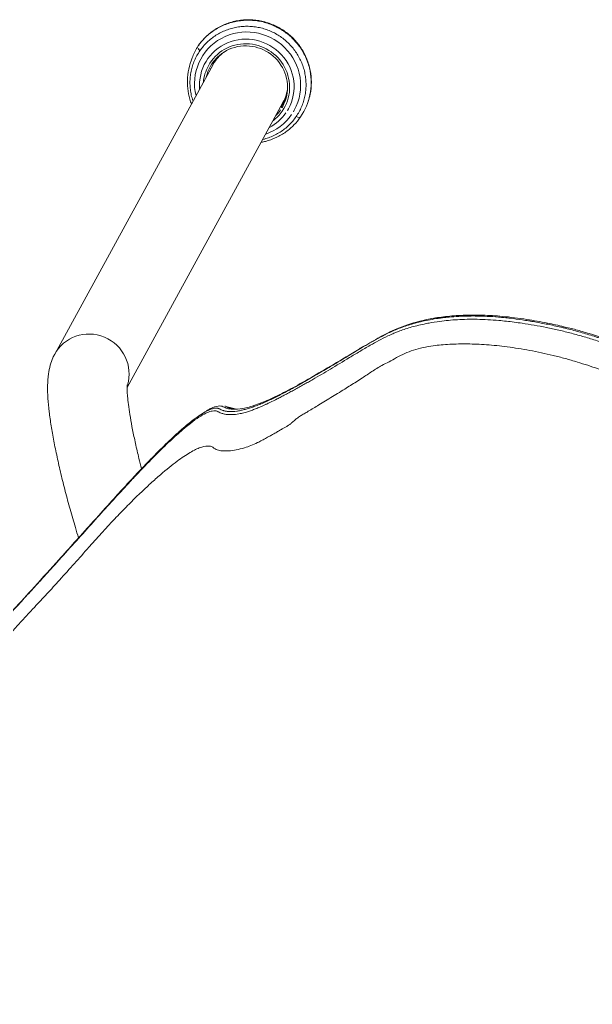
# Model space of a CAD drawing. Header units: metres. Extents: x 822482 to 822767, y 9662202 to 9662512.
# Drawn here: x 822643.1805 to 822643.3177, y 9662442.6046 to 9662442.8404 of the extents above; entities that cross this region are included whole.
import ezdxf

# ---------------------------------------------------------------- set-up
doc = ezdxf.new("R2010")
doc.units = ezdxf.units.M
doc.layers.add('A-MOB', color=251, linetype='Continuous', lineweight=0)
doc.layers.add('ARQ_NE_MOBILIÁRIOS', color=251, linetype='Continuous', lineweight=0)

# ---------------------------------------------------------------- blocks, each defined once
blk = doc.blocks.new('cadeira')
at = {"layer": 'A-MOB'}
for p, q in [((2102.214801418722, 1481.98821428379), (2102.199583223929, 1481.911923925063)), ((2102.214801418728, 1481.988214283784), (2102.214801267697, 1481.988213526482)), ((2102.239108166325, 1481.98555552353), (2102.239105203905, 1481.98540831043)), ((2102.218006406076, 1481.90690013619), (2102.233483356128, 1481.984487661354))]:
    blk.add_line(p, q, dxfattribs=at)
for centre, major_axis, ratio, start_param, end_param in [((2102.224090585908, 1481.986091286296), (-0.01252639072186695, 0.002498730602909348), 0.9802143668688993, 2.412481618371498, 6.283185307179586), ((2102.224011874224, 1481.985696696617), (-0.01116795724058588, 0.002227753959512118), 0.9802143668688995, 2.561510919732391, 6.283185307179586), ((2102.223979757379, 1481.985535691607), (0.01020164888304631, -0.002034997377153991), 0.9802143668688993, 0, 3.242647477082604), ((2102.223979757379, 1481.985535691607), (-0.009710240463169954, 0.001936972552243298), 0.9802143668688994, 2.864969135052148, 6.283185307179586), ((2102.224142387431, 1481.986350972566), (-0.009340968702623945, 0.001863311218395889), 0.9802143668692601, 5.86268730001225, 6.283185307179586), ((2102.224142387425, 1481.986350972572), (0.00949438055876689, -0.001893913401283717), 0.9802143668688994, 2.921125103941776, 3.242647477082607), ((2102.213854597021, 1481.987857000665), (-0.004480212720337186, 0.0004215376383300538), 0.1969290433494168, 6.227909822287599, 6.929744069495288), ((2102.224090585908, 1481.986091286296), (-0.01252639072186695, 0.002498730602909348), 0.9802143668688993, 0.1010548234939701, 0.729275179568403), ((2102.224090585908, 1481.986091286296), (-0.01252639072186695, 0.002498730602909348), 0.9802143668688993, 0, 0.1010548234939701), ((2102.224011874224, 1481.985696696617), (-0.01116795724058588, 0.002227753959512118), 0.9802143668688995, 0, 0.1010548234940306), ((2102.223979757379, 1481.985535691607), (-0.009710240463169954, 0.001936972552243298), 0.9802143668688994, 0, 0.1010548234940343), ((2102.224142387425, 1481.986350972572), (0.00949438055876689, -0.001893913401283717), 0.9802143668688994, 3.242647477082607, 3.321678167296005), ((2102.224142387431, 1481.986350972566), (-0.009340968702623945, 0.001863311218395889), 0.9802143668692601, 3.141577188852991, 3.562059730835894), ((2102.224011874224, 1481.985696696617), (-0.01116795724058588, 0.002227753959512118), 0.9802143668688995, 0.1010548234940306, 0.5801477031652479), ((2102.223979757379, 1481.985535691607), (0.01020164888304631, -0.002034997377153991), 0.9802143668688993, 3.242647477082604, 3.555334120885217), ((2102.223979757379, 1481.985535691607), (-0.009710240463169954, 0.001936972552243298), 0.9802143668688994, 0.1010548234940343, 0.2766894877825727), ((2102.224142387425, 1481.986350972572), (0.00949438055876689, -0.001893913401283717), 0.9802143668688994, 0, 0.220435344329186), ((2102.234624306964, 1481.985817499413), (-0.00448016158690337, 0.0004220807449239578), 0.1969318743809841, 2.454319964270227, 3.156154211465809), ((2102.223979757379, 1481.985535691607), (0.01020164888304631, -0.002034997377153991), 0.9802143668688993, 5.869509809335764, 6.283185307179586), ((2102.224142387425, 1481.986350972572), (0.00949438055876689, -0.001893913401283717), 0.9802143668688994, 6.103263937716922, 6.283185307179586), ((2102.208665437378, 1481.908763447402), (-0.009340968702623945, 0.001863311218395889), 0.9802143668692598, 3.125083827398031, 6.084954980045091)]:
    blk.add_ellipse(centre, major_axis=major_axis, ratio=ratio, start_param=start_param, end_param=end_param, dxfattribs=at)
for points, knots in [([(2102.161346410759, 1481.959047769554), (2102.161040314982, 1481.959849355233), (2102.160150916859, 1481.962064327407), (2102.158295425208, 1481.965973983211), (2102.155366461605, 1481.970244777881), (2102.152096925955, 1481.973976033173), (2102.149085028148, 1481.976930208021), (2102.145590398114, 1481.979897573088), (2102.141474487108, 1481.982949096576), (2102.137007953538, 1481.985811656131), (2102.132652140891, 1481.988326557889), (2102.129087002082, 1481.990207440321), (2102.125978065668, 1481.991713641277), (2102.122795490944, 1481.993140492098), (2102.118964670018, 1481.994709692563), (2102.114197957723, 1481.996453004462), (2102.108238733034, 1481.998399104515), (2102.100834864648, 1482.000598933089), (2102.091831367947, 1482.002966360157), (2102.081211703988, 1482.005402300711), (2102.068974691953, 1482.00782742197), (2102.05509889894, 1482.010081429173), (2102.039595710467, 1482.01209111182), (2102.022471086954, 1482.013785687591), (2102.003732115793, 1482.015081896765), (2101.98339027624, 1482.015857663295), (2101.969300239689, 1482.016083307924), (2101.961990880377, 1482.016102666117)], [0, 0, 0, 0, 0.02995911286888391, 0.08088062373914814, 0.1329255119908842, 0.1594012929847864, 0.1861623748214406, 0.213114678193881, 0.2379940755974043, 0.266452239440697, 0.2895535125081626, 0.3072722261562609, 0.3201838069942474, 0.3344327185100601, 0.3517218978557353, 0.3720260242732891, 0.3970887700545996, 0.4285389558093801, 0.4664246304938152, 0.510683964016029, 0.5613885270737463, 0.6184995322392168, 0.6820056439018086, 0.7519116337547423, 0.8282219892358486, 0.9109268318679917, 1, 1, 1, 1]), ([(2101.96199088038, 1482.015788618165), (2101.964318981666, 1482.015774897951), (2101.966647023625, 1482.015755524777), (2101.971302961689, 1482.015702877605), (2101.973630884171, 1482.015669603159), (2101.980614160612, 1482.015545039491), (2101.985269117629, 1482.01542900859), (2101.992249409167, 1482.015189935037), (2101.994575819176, 1482.015099411391), (2101.999227540197, 1482.01489485939), (2102.001552965388, 1482.014780786996), (2102.008526779741, 1482.014401966082), (2102.013172887822, 1482.014100632366), (2102.01897637987, 1482.013658818287), (2102.020136859897, 1482.013567197135), (2102.022457138874, 1482.01337731819), (2102.025936629122, 1482.013082537628), (2102.029413277409, 1482.012757250489), (2102.032887953832, 1482.012410790047), (2102.034045851394, 1482.012291781996), (2102.036360970772, 1482.012046510419), (2102.037518209616, 1482.011920240134), (2102.040988526559, 1482.011530202597), (2102.043300308349, 1482.011255197332), (2102.046765164414, 1482.010818766007), (2102.047919586095, 1482.010669314963), (2102.050227326206, 1482.010362373008), (2102.051380652823, 1482.010204907232), (2102.05368617476, 1482.009881677917), (2102.054838395666, 1482.009715887213), (2102.05714143899, 1482.009375504139), (2102.058292268302, 1482.009200910977), (2102.060592461882, 1482.008842439559), (2102.061741826261, 1482.008658562091), (2102.064039012343, 1482.008281059513), (2102.065186798258, 1482.008087439921), (2102.067480435742, 1482.007690044029), (2102.068626314151, 1482.00748622856), (2102.070916147297, 1482.007068156714), (2102.072060168756, 1482.006853935394), (2102.075488990444, 1482.006196093064), (2102.077770312693, 1482.005737311265), (2102.081185455384, 1482.00501863371), (2102.082891316206, 1482.004651667212), (2102.08459460768, 1482.004273213149), (2102.085729563758, 1482.004018351648), (2102.086296760514, 1482.003889660037), (2102.087997439932, 1482.003499519197), (2102.089130022534, 1482.003233981332), (2102.091392307888, 1482.002690691838), (2102.09252181222, 1482.002412988128), (2102.094213298037, 1482.001986433562), (2102.094776689589, 1482.001842565637), (2102.0959022611, 1482.001551530564), (2102.096464469695, 1482.001404368094), (2102.098149366212, 1482.000958045002), (2102.099270326629, 1482.000654055666), (2102.101507612, 1482.00003356331), (2102.102623914626, 1481.99971697102), (2102.104294679813, 1481.999231890675), (2102.104851000694, 1481.999068535502), (2102.105962452895, 1481.998738461147), (2102.106517558883, 1481.998571664411), (2102.107626083277, 1481.998233175148), (2102.108179476973, 1481.998061386773), (2102.109284557395, 1481.997713270445), (2102.109836260649, 1481.997537026406), (2102.11066257282, 1481.997269681797), (2102.110937802374, 1481.997180066292), (2102.111487846743, 1481.996999874177), (2102.111762700214, 1481.996909296239), (2102.11258632877, 1481.996636176773), (2102.113134083897, 1481.996452244266), (2102.114226312388, 1481.996079877647), (2102.114770784605, 1481.995891433435), (2102.115855799087, 1481.995509052345), (2102.116396324065, 1481.995315080339), (2102.118011241651, 1481.994723896167), (2102.119079014195, 1481.994317491362), (2102.120400519552, 1481.993791591293), (2102.120663981727, 1481.993685593561), (2102.121188871311, 1481.993472131592), (2102.121450355245, 1481.993364644858), (2102.122231926664, 1481.993039954499), (2102.122749135385, 1481.992820523197), (2102.124289205527, 1481.992153609651), (2102.125300538441, 1481.991697581066), (2102.126793859053, 1481.990997749736), (2102.127287679603, 1481.990761835107), (2102.128022330038, 1481.990403621003), (2102.128266278229, 1481.990283441237), (2102.128751342399, 1481.990042059954), (2102.128992545414, 1481.989920821283), (2102.13019213352, 1481.989312025729), (2102.131131246391, 1481.988816706035), (2102.13251324938, 1481.988062369768), (2102.132969469249, 1481.987809038754), (2102.133873633875, 1481.987299506206), (2102.134321588231, 1481.987043171438), (2102.134987809059, 1481.986656669731), (2102.135208934427, 1481.986527525156), (2102.135539233332, 1481.986333386624), (2102.135649098724, 1481.986268600498), (2102.135868352048, 1481.986138873662), (2102.135977719436, 1481.986073944995), (2102.136522838462, 1481.985749195673), (2102.136953803208, 1481.98548884032), (2102.138230446243, 1481.984705502336), (2102.139059902599, 1481.984180115481), (2102.140267479555, 1481.983388033459), (2102.140663902933, 1481.983123335463), (2102.14144382207, 1481.982592780858), (2102.141827261599, 1481.982326887406), (2102.142957531986, 1481.981528096103), (2102.143684614086, 1481.980994643181), (2102.145089145129, 1481.979926879508), (2102.145766590644, 1481.979392576239), (2102.146747294176, 1481.97859046559), (2102.147068278934, 1481.978322971099), (2102.147541027764, 1481.977921593611), (2102.147697155002, 1481.977787779842), (2102.148006516028, 1481.977520122124), (2102.148159802488, 1481.977386230377), (2102.148917312437, 1481.976718267362), (2102.149496096177, 1481.976187567624), (2102.150602428127, 1481.975133905402), (2102.151129976047, 1481.974610924287), (2102.151884843626, 1481.973832749464), (2102.1521303859, 1481.973574392557), (2102.152489872913, 1481.973188622772), (2102.152608230214, 1481.973060331156), (2102.152842047078, 1481.972804399599), (2102.152957524323, 1481.972676740369), (2102.153527606793, 1481.972040273638), (2102.153959183644, 1481.971538236302), (2102.154777754065, 1481.970547323879), (2102.155164767261, 1481.970058384873), (2102.155897871616, 1481.969093089592), (2102.1563304346, 1481.968497656814), (2102.156733444613, 1481.967911969303), (2102.156892332681, 1481.967678476264), (2102.156970633341, 1481.967562099076), (2102.157202020664, 1481.967214300306), (2102.157351567575, 1481.966984251728), (2102.157786783032, 1481.966299354185), (2102.158059030601, 1481.965849774467), (2102.158571375324, 1481.964963357581), (2102.158811470279, 1481.964526498705), (2102.159150053717, 1481.963880465908), (2102.159313953805, 1481.963559772895), (2102.159470235954, 1481.963242534976), (2102.159572783018, 1481.96303180528), (2102.159623238864, 1481.962926813485), (2102.159871560064, 1481.962403937489), (2102.16005760196, 1481.961992213644), (2102.160410689109, 1481.961181564824), (2102.160577731982, 1481.960782760856), (2102.160818760532, 1481.960193046609), (2102.160897550704, 1481.959997877486), (2102.161052554368, 1481.959610057899), (2102.161128700342, 1481.959417402557), (2102.16127816068, 1481.959034279095), (2102.161351477589, 1481.958843807137), (2102.161495159994, 1481.9584644007), (2102.161565470606, 1481.958275510282), (2102.161772785488, 1481.957711149144), (2102.161906261991, 1481.957338016291), (2102.162169409892, 1481.956598196969), (2102.162298804184, 1481.95623153248), (2102.162553525615, 1481.955504566939), (2102.16267885326, 1481.955144275483), (2102.162925728322, 1481.95442973747), (2102.163047215955, 1481.954075475131), (2102.163287094251, 1481.953372663344), (2102.163405528541, 1481.953024126169), (2102.163640499332, 1481.95233248862), (2102.163757038731, 1481.95198927919), (2102.163989350111, 1481.951307741153), (2102.164105099402, 1481.950969427328), (2102.164451024896, 1481.949961776327), (2102.16467988233, 1481.949299734348), (2102.165133573055, 1481.947994724299), (2102.165358405643, 1481.947351760186), (2102.165803511683, 1481.94608557248), (2102.166023773529, 1481.945462369822), (2102.16667816365, 1481.943623375287), (2102.167105920541, 1481.942438121436), (2102.167736915613, 1481.940724631929), (2102.167945481978, 1481.940164180012), (2102.168359361988, 1481.939065440471), (2102.168564677362, 1481.938527147478), (2102.168972407248, 1481.937473264452), (2102.169174816727, 1481.936957673274), (2102.169577153106, 1481.935949870408), (2102.169777086719, 1481.935457642874), (2102.170174966884, 1481.934497090991), (2102.170372904952, 1481.934028787243), (2102.170767236564, 1481.933116735033), (2102.17096362077, 1481.93267300778), (2102.171355307928, 1481.931810711041), (2102.171550616077, 1481.931392130336), (2102.171940601344, 1481.930580779034), (2102.172135308083, 1481.930187998988), (2102.172524214575, 1481.929428914699), (2102.172718412371, 1481.929062601893), (2102.173106373659, 1481.928357034712), (2102.173300133485, 1481.928017787901), (2102.173687249168, 1481.927367040358), (2102.173880598914, 1481.927055549524), (2102.174266937045, 1481.926460970759), (2102.174459933595, 1481.92617787363), (2102.17474919905, 1481.925774926245), (2102.174845584195, 1481.925644231509), (2102.175038263464, 1481.925390088661), (2102.175134554191, 1481.925266639938), (2102.175423170871, 1481.924907208129), (2102.175615252069, 1481.924682124329), (2102.17618990849, 1481.924050510769), (2102.176570896393, 1481.923687607966), (2102.177042498141, 1481.923307005927), (2102.177136585097, 1481.923234539275), (2102.177324220844, 1481.923096937563), (2102.177417772681, 1481.9230318), (2102.177604294991, 1481.922908858673), (2102.177697260075, 1481.922851054901), (2102.177882585858, 1481.922742789592), (2102.177974961263, 1481.922692327052), (2102.178159241076, 1481.92259875995), (2102.178251145122, 1481.922555655376), (2102.178434599798, 1481.922476812086), (2102.178526218489, 1481.922441073462), (2102.178799669479, 1481.922344918435), (2102.178980015873, 1481.922295561396), (2102.179154936757, 1481.922260993616)], [0, 0, 0, 0, 0.01562499999999878, 0.01562499999999878, 0.03124999999999745, 0.03124999999999745, 0.06249999999999489, 0.06249999999999489, 0.07812499999999367, 0.07812499999999367, 0.09374999999999245, 0.09374999999999245, 0.12499999999999, 0.12499999999999, 0.1328124999999895, 0.1328124999999895, 0.1406249999999888, 0.1562499999999877, 0.1562499999999877, 0.1640624999999871, 0.1640624999999871, 0.1718749999999866, 0.1718749999999866, 0.1874999999999852, 0.1874999999999852, 0.1953124999999846, 0.1953124999999846, 0.2031249999999839, 0.2031249999999839, 0.2109374999999832, 0.2109374999999832, 0.2187499999999825, 0.2187499999999825, 0.2265624999999818, 0.2265624999999818, 0.2343749999999811, 0.2343749999999811, 0.2421874999999805, 0.2421874999999805, 0.2499999999999798, 0.2499999999999798, 0.2656249999999786, 0.2656249999999786, 0.2734374999999779, 0.2773437499999775, 0.2773437499999775, 0.281249999999977, 0.281249999999977, 0.289062499999976, 0.289062499999976, 0.2968749999999751, 0.2968749999999751, 0.3007812499999747, 0.3007812499999747, 0.3046874999999742, 0.3046874999999742, 0.3124999999999737, 0.3124999999999737, 0.3203124999999731, 0.3203124999999731, 0.3242187499999729, 0.3242187499999729, 0.3281249999999726, 0.3281249999999726, 0.3320312499999724, 0.3320312499999724, 0.3359374999999721, 0.3359374999999721, 0.337890624999972, 0.337890624999972, 0.3398437499999718, 0.3398437499999718, 0.3437499999999718, 0.3437499999999718, 0.3476562499999718, 0.3476562499999718, 0.3515624999999718, 0.3515624999999718, 0.3593749999999717, 0.3593749999999717, 0.3613281249999718, 0.3613281249999718, 0.363281249999972, 0.363281249999972, 0.3671874999999719, 0.3671874999999719, 0.3749999999999719, 0.3749999999999719, 0.3789062499999719, 0.3789062499999719, 0.3808593749999721, 0.3808593749999721, 0.3828124999999722, 0.3828124999999722, 0.3906249999999727, 0.3906249999999727, 0.394531249999973, 0.394531249999973, 0.3984374999999734, 0.3984374999999734, 0.4003906249999735, 0.4003906249999735, 0.4013671874999736, 0.4013671874999736, 0.4023437499999737, 0.4023437499999737, 0.4062499999999738, 0.4062499999999738, 0.4140624999999739, 0.4140624999999739, 0.4179687499999739, 0.4179687499999739, 0.4218749999999739, 0.4218749999999739, 0.4296874999999739, 0.4296874999999739, 0.4374999999999739, 0.4374999999999739, 0.441406249999974, 0.441406249999974, 0.4433593749999738, 0.4433593749999738, 0.4453124999999736, 0.4453124999999736, 0.4531249999999729, 0.4531249999999729, 0.4609374999999722, 0.4609374999999722, 0.4648437499999719, 0.4648437499999719, 0.4667968749999717, 0.4667968749999717, 0.4687499999999716, 0.4687499999999716, 0.4765624999999698, 0.4765624999999698, 0.4843749999999679, 0.4843749999999679, 0.4921874999999661, 0.4941406249999658, 0.4941406249999658, 0.4960937499999654, 0.4960937499999654, 0.499999999999965, 0.499999999999965, 0.5078124999999643, 0.5078124999999643, 0.5156249999999635, 0.5156249999999635, 0.5195312499999631, 0.5214843749999631, 0.5214843749999631, 0.5234374999999631, 0.5234374999999631, 0.5312499999999637, 0.5312499999999637, 0.5390624999999643, 0.5390624999999643, 0.5429687499999647, 0.5429687499999647, 0.5468749999999651, 0.5468749999999651, 0.5507812499999656, 0.5507812499999656, 0.554687499999966, 0.554687499999966, 0.5624999999999666, 0.5624999999999666, 0.5703124999999671, 0.5703124999999671, 0.5781249999999676, 0.5781249999999676, 0.5859374999999682, 0.5859374999999682, 0.5937499999999687, 0.5937499999999687, 0.6015624999999692, 0.6015624999999692, 0.6093749999999698, 0.6093749999999698, 0.6249999999999709, 0.6249999999999709, 0.6406249999999721, 0.6406249999999721, 0.6562499999999734, 0.6562499999999734, 0.687499999999976, 0.687499999999976, 0.7031249999999771, 0.7031249999999771, 0.7187499999999784, 0.7187499999999784, 0.7343749999999796, 0.7343749999999796, 0.7499999999999807, 0.7499999999999807, 0.7656249999999818, 0.7656249999999818, 0.781249999999983, 0.781249999999983, 0.7968749999999841, 0.7968749999999841, 0.8124999999999853, 0.8124999999999853, 0.8281249999999865, 0.8281249999999865, 0.8437499999999876, 0.8437499999999876, 0.8593749999999887, 0.8593749999999887, 0.8749999999999899, 0.8749999999999899, 0.8828124999999905, 0.8828124999999905, 0.890624999999991, 0.890624999999991, 0.9062499999999923, 0.9062499999999923, 0.9374999999999949, 0.9374999999999949, 0.9453124999999956, 0.9453124999999956, 0.9531249999999962, 0.9531249999999962, 0.9609374999999968, 0.9609374999999968, 0.9687499999999974, 0.9687499999999974, 0.9765624999999981, 0.9765624999999981, 0.9843749999999987, 0.9843749999999987, 1, 1, 1, 1]), ([(2101.96199088038, 1482.014900688576), (2101.95609102742, 1482.014867489123), (2101.947240562048, 1482.014759121294), (2101.935445750009, 1482.014443521661), (2101.923657203716, 1482.013995858599), (2101.908937756823, 1482.013154928407), (2101.894234539865, 1482.011881519563), (2101.882491737637, 1482.010631532412), (2101.873712694707, 1482.009547761236), (2101.866435352109, 1482.008497175602), (2101.860639607549, 1482.007563877575), (2101.854862287205, 1482.006567238629), (2101.84911410999, 1482.005473406439), (2101.843393055383, 1482.004286093472), (2101.839115320602, 1482.003349796476), (2101.834850136863, 1482.002368615326), (2101.829182467378, 1482.000989155561), (2101.823899612623, 1481.999579768548), (2101.818996567473, 1481.998157859185), (2101.815855875461, 1481.997204730914), (2101.812728029932, 1481.996210852946), (2101.809276015123, 1481.9950508255), (2101.80620328937, 1481.993937333067), (2101.80318289913, 1481.992754429844), (2101.800545439233, 1481.991647897431), (2101.797658198448, 1481.990335458623), (2101.794866863434, 1481.988962175016), (2101.791268972365, 1481.987062696273), (2101.787566100293, 1481.984914347742), (2101.784367307249, 1481.982875413866), (2101.781340704857, 1481.980811235077), (2101.778109111896, 1481.9783701608), (2101.774548360088, 1481.975253586277), (2101.771886759161, 1481.972547730362), (2101.770189862967, 1481.970586684919), (2101.768656344212, 1481.968678734293), (2101.767108818804, 1481.966544835196), (2101.765893521123, 1481.964535961841), (2101.765228018306, 1481.963297604019), (2101.764811071145, 1481.962485253854), (2101.764173068497, 1481.961160656306), (2101.763383108761, 1481.959272083196), (2101.76264417308, 1481.95737057548), (2101.762051994723, 1481.955740887396), (2101.76157065258, 1481.954363456279), (2101.7611044928, 1481.953001509698), (2101.760193413521, 1481.950319143444), (2101.759165825542, 1481.947341629985), (2101.758085953839, 1481.944281772062), (2101.757412763073, 1481.942403302219), (2101.756852656681, 1481.940855502324), (2101.756416613446, 1481.93967443019), (2101.755959420218, 1481.938475425639), (2101.755491579202, 1481.937279549609), (2101.755101590367, 1481.936303144132), (2101.754795778515, 1481.93554644593), (2101.754571072236, 1481.93499421823), (2101.754352581569, 1481.934460369345), (2101.754068771953, 1481.933772173759), (2101.75358978467, 1481.932627420999), (2101.75313800628, 1481.931592374603), (2101.752764521587, 1481.930770742093), (2101.752610958578, 1481.930438786417), (2101.752489199513, 1481.93017913631), (2101.752368120669, 1481.929923322394), (2101.752097829235, 1481.929360327907), (2101.751684910627, 1481.928533781343), (2101.751161960787, 1481.927553010755), (2101.750640370696, 1481.926641175064), (2101.750052723515, 1481.925701870505), (2101.749505239142, 1481.924931149394), (2101.748760953348, 1481.923998594233), (2101.747875781686, 1481.923066076596), (2101.746989727041, 1481.922400828355), (2101.746246613235, 1481.921972584946), (2101.745701643689, 1481.921729243408), (2101.745207575904, 1481.921580694207), (2101.744873872083, 1481.921505558597), (2101.744630614458, 1481.921450890134), (2101.744389993284, 1481.921364631883), (2101.744066552718, 1481.921170763787), (2101.743600855476, 1481.920706113142), (2101.742995998898, 1481.919742139227), (2101.742125494853, 1481.917642583606), (2101.741285197357, 1481.914156904551), (2101.740522006137, 1481.908876599446), (2101.740013153824, 1481.903947175508), (2101.739662591981, 1481.899030664927), (2101.739422449323, 1481.894655858698), (2101.739231537249, 1481.890594701004), (2101.739034656586, 1481.885655083942), (2101.738824854988, 1481.879787895389), (2101.738609670525, 1481.873703164998), (2101.738440171222, 1481.869022016002), (2101.738322567459, 1481.865872977786), (2101.738262690302, 1481.864293709374), (2101.738201583438, 1481.862710596799), (2101.73813195897, 1481.860948054305), (2101.738023865534, 1481.858299365501), (2101.737841465227, 1481.854048572193), (2101.737579796847, 1481.848354372179), (2101.737318161771, 1481.842982713159), (2101.737101734427, 1481.838663241167), (2101.736936135191, 1481.835413139459), (2101.736767538141, 1481.83215311471), (2101.736577189306, 1481.828520477917), (2101.736403033371, 1481.82524086883), (2101.736168076875, 1481.820857380101), (2101.735770942483, 1481.813528970695), (2101.735162290796, 1481.802471549777), (2101.734509854334, 1481.790602464071), (2101.734025587567, 1481.781661195021), (2101.733708185886, 1481.775690187911), (2101.73339555229, 1481.769714280358), (2101.733015837078, 1481.762238720609), (2101.732571779005, 1481.753270719413), (2101.732133198439, 1481.744317139715), (2101.73170184538, 1481.735390585076), (2101.731279469828, 1481.726503659055), (2101.730799349414, 1481.716164917407), (2101.730263958813, 1481.704366776298), (2101.729739724403, 1481.692550023198), (2101.729354195289, 1481.683651407559), (2101.728974323541, 1481.674715657202), (2101.728354892938, 1481.659723079108), (2101.727799792417, 1481.643904426628), (2101.727465983702, 1481.632327168338), (2101.727379620869, 1481.629118263742), (2101.727344855059, 1481.62778919769), (2101.727325564956, 1481.627038796429), (2101.727312137312, 1481.626510376788), (2101.727298836473, 1481.62598281864), (2101.727282449812, 1481.625325007345), (2101.72724389832, 1481.623751631664), (2101.72718902211, 1481.621412217164), (2101.72710005406, 1481.617273256004), (2101.726992684723, 1481.611369907125), (2101.726911117435, 1481.604782556305), (2101.726900327351, 1481.59911435096), (2101.726912926636, 1481.595724618238), (2101.726932689088, 1481.593108157895), (2101.726963694995, 1481.590418755066), (2101.72701957846, 1481.586791370216), (2101.727115857615, 1481.582283816326), (2101.727270978221, 1481.577251888552), (2101.727481800391, 1481.572560817485), (2101.727764440071, 1481.568174322939), (2101.728082663051, 1481.564638532235), (2101.728400560573, 1481.561801157114), (2101.728676218338, 1481.55966561684), (2101.728994685778, 1481.557519429974), (2101.729483822002, 1481.554639468493), (2101.730230141737, 1481.550997211886), (2101.731343519792, 1481.546637350357), (2101.732454459524, 1481.543078616087), (2101.73345647458, 1481.540296600825), (2101.735074454664, 1481.53619869106), (2101.737302332307, 1481.53166645414), (2101.740380003883, 1481.526878741977), (2101.742961238898, 1481.523512715718), (2101.745813541811, 1481.520386844767), (2101.748907148319, 1481.517498358358), (2101.752222105486, 1481.514855466331), (2101.755737393128, 1481.512470191752), (2101.759424192633, 1481.510342221905), (2101.763235245647, 1481.508417086731), (2101.767131092247, 1481.506652651957), (2101.772415724, 1481.504481619811), (2101.779147665785, 1481.502046881958), (2101.7866879993, 1481.499741542955), (2101.793642935308, 1481.497939711485), (2101.798723059967, 1481.496788570813), (2101.801711758679, 1481.496165174182), (2101.802583073164, 1481.495987727457)], [0, 0, 0, 0, 0.01821360920880081, 0.02732041381320122, 0.03642721841760162, 0.05464082762640244, 0.07285443683520325, 0.08196124143960365, 0.09106804604400406, 0.1001748506484045, 0.1047282529506047, 0.1092816552528049, 0.1183884598572053, 0.1229418621594055, 0.1274952644616057, 0.1320486667638059, 0.1366020690660061, 0.1457088736704065, 0.1491239253970567, 0.1525389771237068, 0.1559540288503569, 0.1593690805770071, 0.1639224828792073, 0.1661991840303074, 0.1696142357569576, 0.1730292874836077, 0.1764443392102579, 0.179859390936908, 0.1866894943902083, 0.1912428966924085, 0.1935195978435086, 0.2003497012968089, 0.2071798047501092, 0.2140099082034095, 0.2185633105056098, 0.2208400116567099, 0.2276701151100101, 0.2345002185633105, 0.2367769197144106, 0.2379152702899606, 0.2413303220166108, 0.2481604254699111, 0.2549905289232114, 0.2595439312254116, 0.2640973335276118, 0.268650735829812, 0.2732041381320122, 0.291417747340813, 0.3005245519452134, 0.3096313565496138, 0.314184758851814, 0.3187381611540142, 0.3232915634562144, 0.3278449657584146, 0.3323983680606148, 0.3346750692117149, 0.336951770362815, 0.3392284715139151, 0.3415051726650152, 0.3460585749672154, 0.3551653795716159, 0.3574420807227159, 0.3597187818738161, 0.3608571324493661, 0.3619954830249161, 0.3642721841760163, 0.3711022876293166, 0.3779323910826168, 0.3847624945359172, 0.3915925979892175, 0.4006994025936179, 0.4052528048958181, 0.4189130118024187, 0.4325732187090193, 0.4371266210112195, 0.4462334256156199, 0.4530635290689202, 0.4564785807955704, 0.4598936325222205, 0.4633086842488707, 0.4667237359755208, 0.4735538394288211, 0.4826606440332215, 0.491767448637622, 0.5099810578464228, 0.5190878624508232, 0.5281946670552236, 0.5373014716596239, 0.5418548739618242, 0.5464082762640243, 0.5532383797173247, 0.560068483170625, 0.5668985866239253, 0.5737286900772256, 0.5754362159405507, 0.5771437418038757, 0.5788512676672009, 0.5805587935305259, 0.582835494681626, 0.5873888969838262, 0.5942190004371265, 0.6010491038904268, 0.604464155617077, 0.6078792073437271, 0.6112942590703773, 0.6147093107970274, 0.6192627130992276, 0.6215394142503278, 0.628369517703628, 0.6420297246102287, 0.6556899315168292, 0.6647967361212297, 0.6693501384234298, 0.6739035407256301, 0.6830103453300305, 0.6921171499344309, 0.7012239545388312, 0.7103307591432317, 0.7194375637476321, 0.7285443683520325, 0.7422045752586331, 0.7558647821652337, 0.7649715867696342, 0.7695249890718343, 0.783185195978435, 0.8105056097916361, 0.8173357132449365, 0.8196124143960366, 0.8207507649715866, 0.8216045279032491, 0.8220314093690804, 0.8224582908349117, 0.8233120537665742, 0.8241658166982367, 0.8275808684248869, 0.8309959201515371, 0.8378260236048374, 0.8469328282092378, 0.851486230511438, 0.8537629316625381, 0.8560396328136382, 0.8583163339647383, 0.8605930351158384, 0.8651464374180385, 0.8696998397202388, 0.874253242022439, 0.8788066443246392, 0.8833600466268394, 0.8856367477779395, 0.8879134489290396, 0.8901901500801397, 0.8924668512312398, 0.8970202535334401, 0.9015736558356402, 0.9061270581378404, 0.9084037592889406, 0.9106804604400406, 0.9197872650444411, 0.9243406673466412, 0.9288940696488415, 0.9334474719510416, 0.9380008742532419, 0.942554276555442, 0.9471076788576422, 0.9516610811598425, 0.9562144834620426, 0.9607678857642429, 0.965321288066443, 0.9744280926708435, 0.9835348972752439, 0.9903650007285442, 0.9971951041818444, 1, 1, 1, 1]), ([(2102.121415661095, 1481.495991184721), (2102.122281301453, 1481.496167531249), (2102.1252643204, 1481.496789844198), (2102.130338825453, 1481.497939711485), (2102.137293761461, 1481.499741542955), (2102.144834094976, 1481.502046881958), (2102.151566036761, 1481.504481619811), (2102.156850668513, 1481.506652651957), (2102.160746515114, 1481.508417086731), (2102.164557568128, 1481.510342221905), (2102.168244367632, 1481.512470191752), (2102.171759655275, 1481.514855466331), (2102.175074612441, 1481.517498358358), (2102.178168218949, 1481.520386844767), (2102.181020521863, 1481.523512715718), (2102.183601756878, 1481.526878741977), (2102.186679428453, 1481.53166645414), (2102.188907306096, 1481.53619869106), (2102.19052528618, 1481.540296600825), (2102.191527301236, 1481.543078616087), (2102.192638240968, 1481.546637350357), (2102.193751619024, 1481.550997211886), (2102.194497938759, 1481.554639468493), (2102.194987074983, 1481.557519429974), (2102.195305542423, 1481.55966561684), (2102.195581200187, 1481.561801157114), (2102.19589909771, 1481.564638532235), (2102.196217320689, 1481.568174322939), (2102.19649996037, 1481.572560817485), (2102.19671078254, 1481.577251888552), (2102.196865903145, 1481.582283816326), (2102.1969621823, 1481.586791370216), (2102.197018065766, 1481.590418755066), (2102.197049071673, 1481.593108157895), (2102.197068834124, 1481.595724618238), (2102.197081433409, 1481.59911435096), (2102.197070643326, 1481.604782556305), (2102.196989076037, 1481.611369907125), (2102.1968817067, 1481.617273256004), (2102.196792738651, 1481.621412217164), (2102.19673786244, 1481.623751631664), (2102.196699310948, 1481.625325007345), (2102.196682924288, 1481.62598281864), (2102.196669623448, 1481.626510376788), (2102.196656195805, 1481.627038796429), (2102.196636905702, 1481.62778919769), (2102.196602139891, 1481.629118263742), (2102.196515777058, 1481.632327168338), (2102.196181968343, 1481.643904426628), (2102.195626867823, 1481.659723079108), (2102.195007437219, 1481.674715657202), (2102.194627565472, 1481.683651407559), (2102.194242036357, 1481.692550023198), (2102.193717801947, 1481.704366776298), (2102.193182411347, 1481.716164917407), (2102.192702290933, 1481.726503659055), (2102.192279915381, 1481.735390585076), (2102.191848562322, 1481.744317139715), (2102.191409981756, 1481.753270719413), (2102.190965923682, 1481.762238720609), (2102.19058620847, 1481.769714280358), (2102.190273574874, 1481.775690187911), (2102.189956173193, 1481.781661195021), (2102.189471906427, 1481.790602464071), (2102.188819469965, 1481.802471549777), (2102.188210818278, 1481.813528970695), (2102.187813683885, 1481.820857380101), (2102.18757872739, 1481.82524086883), (2102.187404571454, 1481.828520477917), (2102.18721422262, 1481.83215311471), (2102.187045625569, 1481.835413139459), (2102.186880026333, 1481.838663241167), (2102.18666359899, 1481.842982713159), (2102.186401963914, 1481.848354372179), (2102.186140295534, 1481.854048572193), (2102.185957895227, 1481.858299365501), (2102.18584980179, 1481.860948054305), (2102.185780177322, 1481.862710596799), (2102.185719070458, 1481.864293709374), (2102.185659193301, 1481.865872977786), (2102.185541589539, 1481.869022016002), (2102.185372090235, 1481.873703164998), (2102.185156905772, 1481.879787895389), (2102.184947104175, 1481.885655083942), (2102.184750223511, 1481.890594701004), (2102.184559311438, 1481.894655858698), (2102.18431916878, 1481.899030664927), (2102.183968606936, 1481.903947175508), (2102.183459754624, 1481.908876599446), (2102.182696563404, 1481.914156904551), (2102.181856265908, 1481.917642583606), (2102.180985761863, 1481.919742139227), (2102.180380905285, 1481.920706113142), (2102.179915208043, 1481.921170763787), (2102.179591767477, 1481.921364631883), (2102.179351146302, 1481.921450890134), (2102.179107888678, 1481.921505558597), (2102.178774184856, 1481.921580694207), (2102.178280117071, 1481.921729243408), (2102.177735147525, 1481.921972584946), (2102.17699203372, 1481.922400828355), (2102.176105979074, 1481.923066076596), (2102.175220807413, 1481.923998594233), (2102.174476521618, 1481.924931149394), (2102.173929037246, 1481.925701870505), (2102.173341390065, 1481.926641175064), (2102.172819799974, 1481.927553010755), (2102.172296850133, 1481.928533781343), (2102.171883931526, 1481.929360327907), (2102.171613640091, 1481.929923322394), (2102.171492561247, 1481.93017913631), (2102.171370802183, 1481.930438786417), (2102.171217239174, 1481.930770742093), (2102.170843754481, 1481.931592374603), (2102.170391976091, 1481.932627420999), (2102.169912988807, 1481.933772173759), (2102.169629179192, 1481.934460369345), (2102.169410688525, 1481.93499421823), (2102.169185982246, 1481.93554644593), (2102.168880170394, 1481.936303144132), (2102.168490181559, 1481.937279549609), (2102.168022340543, 1481.938475425639), (2102.167565147315, 1481.93967443019), (2102.167129104079, 1481.940855502324), (2102.166568997687, 1481.942403302219), (2102.165895806922, 1481.944281772062), (2102.164815935218, 1481.947341629985), (2102.163788347239, 1481.950319143444), (2102.162877267961, 1481.953001509698), (2102.162411108181, 1481.954363456279), (2102.161929766038, 1481.955740887396), (2102.16133758768, 1481.95737057548), (2102.160598651999, 1481.959272083196), (2102.159808692263, 1481.961160656306), (2102.159170689616, 1481.962485253854), (2102.158753742455, 1481.963297604019), (2102.158088239638, 1481.964535961841), (2102.156872941956, 1481.966544835196), (2102.155325416549, 1481.968678734293), (2102.153791897794, 1481.970586684919), (2102.1520950016, 1481.972547730362), (2102.149433400672, 1481.975253586277), (2102.145872648864, 1481.9783701608), (2102.142641055903, 1481.980811235077), (2102.139614453512, 1481.982875413866), (2102.136415660467, 1481.984914347742), (2102.132712788396, 1481.987062696273), (2102.129114897327, 1481.988962175016), (2102.126323562313, 1481.990335458623), (2102.123436321528, 1481.991647897431), (2102.120798861631, 1481.992754429844), (2102.117778471391, 1481.993937333067), (2102.114705745637, 1481.9950508255), (2102.111253730829, 1481.996210852946), (2102.1081258853, 1481.997204730914), (2102.104985193288, 1481.998157859185), (2102.100082148138, 1481.999579768548), (2102.094799293383, 1482.000989155561), (2102.089131623898, 1482.002368615326), (2102.084866440159, 1482.003349796476), (2102.080588705377, 1482.004286093472), (2102.07486765077, 1482.005473406439), (2102.069119473555, 1482.006567238629), (2102.063342153212, 1482.007563877575), (2102.057546408651, 1482.008497175602), (2102.050269066054, 1482.009547761236), (2102.041490023124, 1482.010631532412), (2102.029747220895, 1482.011881519563), (2102.015044003938, 1482.013154928407), (2102.000324557044, 1482.013995858599), (2101.988536010751, 1482.014443521661), (2101.976741198713, 1482.014759121294), (2101.96789073334, 1482.014867489123), (2101.96199088038, 1482.014900688576)], [0, 0, 0, 0, 0.002786732965411928, 0.009616960821813215, 0.0164471886782145, 0.02555415915341622, 0.03466112962861794, 0.0392146148662188, 0.04376810010381966, 0.04832158534142052, 0.05287507057902138, 0.05742855581662223, 0.06198204105422309, 0.06653552629182395, 0.0710890115294248, 0.07564249676702567, 0.08019598200462652, 0.08930295247982824, 0.09157969509862868, 0.0938564377174291, 0.09840992295502995, 0.1029634081926308, 0.1075168934302317, 0.1097936360490321, 0.1120703786678325, 0.114347121286633, 0.1166238639054334, 0.1211773491430343, 0.1257308343806351, 0.130284319618236, 0.1348378048558368, 0.1393912900934377, 0.1416680327122381, 0.1439447753310386, 0.146221517949839, 0.1484982605686394, 0.1530517458062403, 0.162158716281442, 0.1689889441378433, 0.1724040580660439, 0.1758191719942445, 0.1766729504762947, 0.1775267289583449, 0.1779536181993699, 0.178380507440395, 0.1792342859224452, 0.1803726572318454, 0.1826493998506458, 0.1894796277070471, 0.2168005391326523, 0.2304609948454548, 0.2350144800830557, 0.2441214505582574, 0.25778190627106, 0.2714423619838626, 0.2805493324590643, 0.289656302934266, 0.2987632734094678, 0.3078702438846695, 0.3169772143598712, 0.3260841848350729, 0.3306376700726738, 0.3351911553102747, 0.3442981257854764, 0.3579585814982789, 0.3716190372110815, 0.3784492650674828, 0.3807260076862832, 0.3852794929238841, 0.3886946068520847, 0.3921097207802854, 0.395524834708486, 0.3989399486366866, 0.4057701764930879, 0.4126004043494892, 0.4171538895870901, 0.4194306322058906, 0.4211381891699909, 0.4228457461340911, 0.4245533030981915, 0.4262608600622918, 0.4330910879186931, 0.4399213157750944, 0.4467515436314957, 0.453581771487897, 0.4581352567254978, 0.4626887419630987, 0.4717957124383004, 0.4809026829135021, 0.4900096533887038, 0.5082235943391072, 0.517330564814309, 0.5264375352895106, 0.533267763145912, 0.5366828770741127, 0.5400979910023133, 0.543513104930514, 0.5469282188587146, 0.5537584467151159, 0.5628654171903176, 0.5674189024279185, 0.581079358140721, 0.5947398138535236, 0.5992932990911244, 0.6084002695663262, 0.6152304974227274, 0.6220607252791287, 0.62889095313553, 0.6357211809919313, 0.6379979236107317, 0.6391362949201319, 0.6402746662295322, 0.6425514088483326, 0.644828151467133, 0.6539351219423347, 0.6584886071799356, 0.660765349798736, 0.6630420924175364, 0.6653188350363369, 0.6675955776551373, 0.6721490628927381, 0.676702548130339, 0.6812560333679399, 0.6858095186055407, 0.6903630038431416, 0.6994699743183433, 0.708576944793545, 0.7267908857439485, 0.7313443709815494, 0.7358978562191502, 0.7404513414567511, 0.7450048266943519, 0.7518350545507532, 0.7586652824071545, 0.7620803963353552, 0.7632187676447554, 0.7654955102635558, 0.7723257381199571, 0.7791559659763584, 0.7814327085951588, 0.7859861938327597, 0.7928164216891609, 0.7996466495455622, 0.8064768774019635, 0.8087536200207639, 0.8133071052583648, 0.8201373331147661, 0.8235524470429667, 0.8269675609711674, 0.830382674899368, 0.8337977888275686, 0.8360745314463691, 0.8406280166839699, 0.8440431306121706, 0.8474582445403712, 0.8508733584685719, 0.8542884723967725, 0.8633954428719742, 0.8679489281095751, 0.8725024133471759, 0.8770558985847768, 0.8816093838223776, 0.8907163542975793, 0.8952698395351802, 0.8998233247727812, 0.9089302952479829, 0.9180372657231846, 0.9271442361983863, 0.9453581771487897, 0.9635721180991931, 0.9726790885743949, 0.9817860590495966, 1, 1, 1, 1]), ([(2102.163895219179, 1481.930760493427), (2102.163866285178, 1481.930933493069), (2102.163788435, 1481.931398968026), (2102.163683399514, 1481.932241169229), (2102.163450759681, 1481.933188873803), (2102.163109012243, 1481.93412588341), (2102.162712246331, 1481.935231906484), (2102.162288081087, 1481.936488135018), (2102.161598781529, 1481.938564378411), (2102.160623749149, 1481.941378483973), (2102.159624763321, 1481.944384163416), (2102.158873500491, 1481.946714988054), (2102.158343981272, 1481.948283844123), (2102.157752762255, 1481.950213679544), (2102.157101361685, 1481.952567918959), (2102.156332110364, 1481.954912901696), (2102.15545303062, 1481.956944213601), (2102.154708777181, 1481.958887759564), (2102.153841059329, 1481.960911824358), (2102.152775198954, 1481.962929202795), (2102.151408394716, 1481.964835909294), (2102.149555090715, 1481.967018898694), (2102.147105567411, 1481.969503985644), (2102.143879142126, 1481.97231407475), (2102.140226019467, 1481.975133280539), (2102.136055011685, 1481.977995080094), (2102.131372633512, 1481.980775918253), (2102.127174784088, 1481.983020250087), (2102.123592022057, 1481.984731388003), (2102.120175838881, 1481.986240847591), (2102.11595973874, 1481.987935327089), (2102.110537017943, 1481.989959959376), (2102.104579317712, 1481.992094751803), (2102.098822973192, 1481.994016118542), (2102.09366511906, 1481.995581844442), (2102.089175498953, 1481.996848592027), (2102.083008381705, 1481.998260153862), (2102.075196535729, 1482.000407934719), (2102.066491934165, 1482.002980154393), (2102.05822846139, 1482.004764223205), (2102.050529008987, 1482.005827845403), (2102.04264067607, 1482.006883386263), (2102.033594761463, 1482.007955552968), (2102.0233398865, 1482.008954792367), (2102.011817250825, 1482.00983194164), (2102.002268736264, 1482.010397587752), (2101.994801172496, 1482.010753810977), (2101.989520276055, 1482.010938338894), (2101.98416261156, 1482.011019222633), (2101.978726175935, 1482.011012988138), (2101.973212705004, 1482.010962922715), (2101.967625670149, 1482.010905398334), (2101.96387678437, 1482.010909914005), (2101.961990880392, 1482.010912185645)], [0, 0, 0, 0, 0.005920335774868279, 0.01592932797107327, 0.02708667242038343, 0.03970614931289296, 0.0525587224086278, 0.06932318232511658, 0.08582336807042767, 0.1266682202555981, 0.1673335916775635, 0.1836463474322143, 0.1999711918256092, 0.2162281257485621, 0.2404145203077873, 0.2642431310904971, 0.2797704987968622, 0.2949004926277621, 0.3096917714735382, 0.3242330198818029, 0.3386349237074682, 0.3527746837988771, 0.3733001174829633, 0.3931005127832398, 0.4124378264661149, 0.4318078469871213, 0.4515604851997732, 0.4714514334100757, 0.4814352663131051, 0.4914506513991164, 0.5081863799589744, 0.5252903848450041, 0.5463911378875809, 0.5679418588143361, 0.5824882873058557, 0.5971415832164428, 0.6118376664724683, 0.6420214626772061, 0.6733307119485921, 0.6971803065925151, 0.7214398224265848, 0.7464083511760138, 0.7720366954748819, 0.8071052200817151, 0.8433034054390232, 0.8807130550865437, 0.8970610645595919, 0.9136140334257583, 0.9304069900509578, 0.947452020879545, 0.9647425312052074, 0.9822634765187445, 1, 1, 1, 1]), ([(2102.20938581318, 1481.988326638334), (2102.209568394841, 1481.990267164158), (2102.210132376005, 1481.992107897009), (2102.211501995611, 1481.994647361541), (2102.212047527003, 1481.995453164129), (2102.213272915943, 1481.996925610421), (2102.213958814861, 1481.997602665929), (2102.215474654168, 1481.99882593023), (2102.216282041958, 1481.999354417612), (2102.217991978742, 1482.000250973981), (2102.218905321601, 1482.00062164387), (2102.220773043865, 1482.001174248439), (2102.221725231153, 1482.001358327429), (2102.223665988761, 1482.001542683661), (2102.224659111837, 1482.001540370214), (2102.22659704618, 1482.001348775885), (2102.227552411094, 1482.001161473302), (2102.22943511177, 1482.000598453587), (2102.230344904542, 1482.000226554671), (2102.23206430594, 1481.999323814977), (2102.232886531555, 1481.998786039058), (2102.234410289577, 1481.997560792607), (2102.235101444984, 1481.99688378209), (2102.236345678047, 1481.995404349224), (2102.236902603839, 1481.994592548669), (2102.237831541163, 1481.992902089011), (2102.238209019085, 1481.992019916202), (2102.238788492228, 1481.990181384841), (2102.238986952312, 1481.98922774281), (2102.239188835439, 1481.987327744651), (2102.239195921411, 1481.986371235772), (2102.239105203905, 1481.98540831043)], [0, 0, 0, 0, 0.1250000000000004, 0.1250000000000004, 0.1875000000000001, 0.1875000000000001, 0.2500000000000001, 0.2500000000000001, 0.3124999999999997, 0.3124999999999997, 0.3750000000000005, 0.3750000000000005, 0.4375000000000002, 0.4375000000000002, 0.5, 0.5, 0.5624999999999997, 0.5624999999999997, 0.6250000000000004, 0.6250000000000004, 0.6875000000000001, 0.6875000000000001, 0.7500000000000002, 0.7500000000000002, 0.8125000000000001, 0.8125000000000001, 0.875, 0.875, 0.9375000000000001, 0.9375000000000001, 1, 1, 1, 1]), ([(2102.239108166325, 1481.98555552353), (2102.239198725751, 1481.986516770925), (2102.239191652099, 1481.987471613388), (2102.238990120889, 1481.989368299539), (2102.238792006782, 1481.990320279308), (2102.238213543075, 1481.992155607962), (2102.237836722997, 1481.993036243336), (2102.236909404957, 1481.994723756258), (2102.23635345, 1481.995534141691), (2102.235111384187, 1481.997010997625), (2102.234421433454, 1481.997686828143), (2102.232900331581, 1481.9989099388), (2102.232079538756, 1481.99944677751), (2102.230363133164, 1482.00034794431), (2102.22945492593, 1482.000719195215), (2102.227575506755, 1482.001281233601), (2102.226621806581, 1482.001468209677), (2102.224687249194, 1482.001659470141), (2102.223695857157, 1482.001661779724), (2102.22175848135, 1482.001477744735), (2102.220807953696, 1482.00129398643), (2102.218943486038, 1482.000742344803), (2102.21803173517, 1482.000372321162), (2102.216324777959, 1481.999477327046), (2102.215518797422, 1481.998949760656), (2102.214005599555, 1481.997728627965), (2102.213320895919, 1481.997052752407), (2102.212097642762, 1481.995582872507), (2102.211553062188, 1481.994778474412), (2102.21082056673, 1481.993420326332), (2102.210575942626, 1481.992893594481), (2102.210364347797, 1481.992354605283)], [0, 0, 0, 0, 0.06845915555632633, 0.06845915555632633, 0.1369183111126527, 0.1369183111126527, 0.205377466668979, 0.205377466668979, 0.2738366222253053, 0.2738366222253053, 0.3422957777816319, 0.3422957777816319, 0.4107549333379578, 0.4107549333379578, 0.4792140888942851, 0.4792140888942851, 0.547673244450611, 0.547673244450611, 0.6161324000069373, 0.6161324000069373, 0.6845915555632633, 0.6845915555632633, 0.7530507111195905, 0.7530507111195905, 0.8215098666759166, 0.8215098666759166, 0.8899690222322428, 0.8899690222322428, 0.958428177788569, 0.958428177788569, 1, 1, 1, 1]), ([(2102.238034643923, 1481.984931489459), (2102.238076693794, 1481.985377829481), (2102.238096390611, 1481.985826365097), (2102.23809088855, 1481.986723510319), (2102.238065689682, 1481.987172118537), (2102.23797063881, 1481.988065088289), (2102.237900786954, 1481.988509448442), (2102.237717102731, 1481.989389642291), (2102.237603270649, 1481.989825474626), (2102.237332722189, 1481.990684415186), (2102.237176006229, 1481.991107522083), (2102.236821199255, 1481.991936936665), (2102.236623108791, 1481.992343243067), (2102.236187460547, 1481.993135143354), (2102.235949903442, 1481.993520736014), (2102.235437609774, 1481.994267495001), (2102.235162874004, 1481.994628660171), (2102.234578868951, 1481.995323085619), (2102.234269600572, 1481.99565634482), (2102.233619508844, 1481.996291748529), (2102.233278686503, 1481.996593892052), (2102.232568769311, 1481.997164154276), (2102.23219967556, 1481.997432272094), (2102.231436770308, 1481.997931900484), (2102.231042959988, 1481.998163410282), (2102.230234414425, 1481.998587592782), (2102.229819680431, 1481.998780264826), (2102.228973281876, 1481.999124916018), (2102.228541618625, 1481.999276894632), (2102.227665518973, 1481.999538695088), (2102.227221083928, 1481.999648516525), (2102.226323721132, 1481.999824944773), (2102.225870794769, 1481.999891551312), (2102.224960811573, 1481.999980908124), (2102.224503756149, 1482.00000365826), (2102.223589916848, 1482.000005083017), (2102.223133134386, 1481.999983757637), (2102.222224240414, 1481.999897236616), (2102.221772130311, 1481.99983204111), (2102.220876935472, 1481.99965840762), (2102.220433852122, 1481.999549969904), (2102.219560978281, 1481.999290896254), (2102.219131189141, 1481.999140260722), (2102.218289043181, 1481.998798242122), (2102.217876687665, 1481.998606859584), (2102.217073380523, 1481.998185190107), (2102.21668243014, 1481.997954903821), (2102.215925698685, 1481.997457644681), (2102.215559918784, 1481.997190672597), (2102.2148570513, 1481.99662261303), (2102.214519964807, 1481.996321526428), (2102.213877730803, 1481.995688137571), (2102.213572584287, 1481.995355836297), (2102.212997169293, 1481.994663218489), (2102.212726901704, 1481.994302903028), (2102.212223847696, 1481.993557727059), (2102.211991062056, 1481.993172867706), (2102.211565214085, 1481.992382310568), (2102.211372152413, 1481.991976614008), (2102.211027611935, 1481.991148289771), (2102.210876133662, 1481.990725663376), (2102.210616219041, 1481.989867549855), (2102.210507783095, 1481.989432064057), (2102.210334997638, 1481.988552425976), (2102.210270648395, 1481.988108275055), (2102.21022865232, 1481.98766192975)], [0, 0, 0, 0, 0.03125000000000003, 0.03125000000000003, 0.06250000000000007, 0.06250000000000007, 0.09375000000000011, 0.09375000000000011, 0.1250000000000002, 0.1250000000000002, 0.1562500000000002, 0.1562500000000002, 0.1875000000000003, 0.1875000000000003, 0.2187500000000003, 0.2187500000000003, 0.2500000000000003, 0.2500000000000003, 0.2812500000000003, 0.2812500000000003, 0.3125000000000003, 0.3125000000000003, 0.3437500000000004, 0.3437500000000004, 0.3750000000000004, 0.3750000000000004, 0.4062500000000004, 0.4062500000000004, 0.4375000000000005, 0.4375000000000005, 0.4687500000000005, 0.4687500000000005, 0.5000000000000006, 0.5000000000000006, 0.5312500000000006, 0.5312500000000006, 0.5625000000000007, 0.5625000000000007, 0.5937500000000007, 0.5937500000000007, 0.6250000000000006, 0.6250000000000006, 0.6562500000000006, 0.6562500000000006, 0.6875000000000004, 0.6875000000000004, 0.7187500000000003, 0.7187500000000003, 0.7500000000000002, 0.7500000000000002, 0.7812500000000002, 0.7812500000000002, 0.8125000000000001, 0.8125000000000001, 0.84375, 0.84375, 0.875, 0.875, 0.90625, 0.90625, 0.9375, 0.9375, 0.9687500000000001, 0.9687500000000001, 1, 1, 1, 1]), ([(2102.209372481001, 1481.988281646217), (2102.209299367815, 1481.987458748125), (2102.20928791657, 1481.985788458095), (2102.20969882926, 1481.983242332097), (2102.21060377298, 1481.980726049961), (2102.211679773948, 1481.978866665318), (2102.212436969855, 1481.977870794348), (2102.21264665176, 1481.977613629242)], [0, 0, 0, 0, 0.2148296107386859, 0.439884297092758, 0.673229439784372, 0.913305768365767, 1, 1, 1, 1]), ([(2102.21022865232, 1481.98766192975), (2102.210186659407, 1481.987215618042), (2102.210167016424, 1481.986767113663), (2102.21017261936, 1481.98587003581), (2102.210197865269, 1481.985421463724), (2102.210293003011, 1481.984528570135), (2102.210362894697, 1481.984084250013), (2102.210546651087, 1481.983204139094), (2102.210660515506, 1481.982768349658), (2102.210931121002, 1481.981909496721), (2102.21108786166, 1481.981486434548), (2102.211442710379, 1481.980657110194), (2102.211640817891, 1481.980250849296), (2102.212076492703, 1481.979459039772), (2102.212314059329, 1481.97907349237), (2102.212624772575, 1481.978620637191), (2102.2126801763, 1481.97854167099), (2102.212736410446, 1481.978463275705)], [0, 0, 0, 0, 0.1386385692499649, 0.1386385692499649, 0.2772771384999299, 0.2772771384999299, 0.4159157077498948, 0.4159157077498948, 0.5545542769998597, 0.5545542769998597, 0.6931928462498247, 0.6931928462498247, 0.8318314154997896, 0.8318314154997896, 0.9704699847497545, 0.9704699847497545, 1, 1, 1, 1]), ([(2102.231396740614, 1481.973878838953), (2102.231564818631, 1481.973971000111), (2102.232476738741, 1481.974496013945), (2102.234029210567, 1481.975644900564), (2102.235834868001, 1481.977568882659), (2102.237328627766, 1481.979840286476), (2102.238432617384, 1481.982422897984), (2102.23896946129, 1481.984394514587), (2102.239083542329, 1481.985481572967), (2102.23909463568, 1481.985602965017)], [0, 0, 0, 0, 0.0393683693943121, 0.2161523392683727, 0.3961114922335997, 0.5823945147036554, 0.7758300685716024, 0.9750457732136152, 1, 1, 1, 1]), ([(2102.23169690197, 1481.97472048098), (2102.231784841248, 1481.974775471482), (2102.231872143314, 1481.974831437117), (2102.232337136077, 1481.975136956123), (2102.232702903606, 1481.97540388805), (2102.233405752709, 1481.975971863809), (2102.233742833195, 1481.976272906763), (2102.234385062093, 1481.97690620569), (2102.234690209511, 1481.977238460682), (2102.235265633653, 1481.97793098422), (2102.235535909487, 1481.978291251693), (2102.236038987642, 1481.979036330963), (2102.236271789183, 1481.979421141607), (2102.236697676797, 1481.980211601628), (2102.236890762209, 1481.980617249783), (2102.237235358059, 1481.981445478566), (2102.237386867964, 1481.981868057912), (2102.237646853655, 1481.982726079761), (2102.237755329038, 1481.983161520936), (2102.237928200953, 1481.984041073252), (2102.237992597216, 1481.984485183033), (2102.238034643923, 1481.984931489459)], [0, 0, 0, 0, 0.02481308917542858, 0.02481308917542858, 0.1331671903781587, 0.1331671903781587, 0.2415212915808889, 0.2415212915808889, 0.3498753927836191, 0.3498753927836191, 0.4582294939863492, 0.4582294939863492, 0.5665835951890794, 0.5665835951890794, 0.6749376963918096, 0.6749376963918096, 0.7832917975945397, 0.7832917975945397, 0.8916458987972699, 0.8916458987972699, 1, 1, 1, 1]), ([(2102.181434506332, 1481.919802971264), (2102.181308606569, 1481.920152869669), (2102.180826569511, 1481.92134233094), (2102.179991925965, 1481.922767985503), (2102.17900427629, 1481.923233984493), (2102.177935223375, 1481.92346909056), (2102.176631639857, 1481.924274845876), (2102.175082131925, 1481.925757743616), (2102.173268037163, 1481.928390639753), (2102.171441718167, 1481.931862068123), (2102.169580644299, 1481.936136650937), (2102.16762053532, 1481.941215279989), (2102.165509449123, 1481.94709152371), (2102.163709123992, 1481.952262649404), (2102.162638628418, 1481.955445193552), (2102.162348058601, 1481.956283171821)], [0, 0, 0, 0, 0.02165301577090438, 0.08235135982166576, 0.1427764687999964, 0.202685744568619, 0.2624353955587416, 0.3616260281704076, 0.4605985883183596, 0.5594086907196596, 0.6581993157617716, 0.7583909210678139, 0.8603167956267622, 0.963994882124348, 1, 1, 1, 1]), ([(2102.172386928713, 1481.914924716959), (2102.171965822358, 1481.915246201027), (2102.171122561683, 1481.915889969207), (2102.169902561939, 1481.917255679222), (2102.168826006599, 1481.918765599675), (2102.167877192629, 1481.92031215848), (2102.16718195777, 1481.921718938313), (2102.166652600223, 1481.923003510614), (2102.166320397444, 1481.923945548777), (2102.16601352249, 1481.924716192141), (2102.1657391784, 1481.925347842395), (2102.165472883011, 1481.926089077976), (2102.165139207375, 1481.927016583338), (2102.164818939798, 1481.927911696056), (2102.164528873772, 1481.928705264389), (2102.164274229015, 1481.929367677885), (2102.164042716113, 1481.930025472644), (2102.163943068436, 1481.93052394298), (2102.163895740693, 1481.930760691863)], [0, 0, 0, 0, 0.1272547260081561, 0.2548261379135344, 0.3834980693527025, 0.481144181876153, 0.5777434833196955, 0.6410345651910163, 0.7034950810042233, 0.7306179663880832, 0.7575179107542642, 0.7955240033364164, 0.8413580804173854, 0.8873437367969682, 0.9172395803314046, 0.9466559162325776, 0.974664184880795, 1, 1, 1, 1]), ([(2102.176212732744, 1481.924692816066), (2102.176391697635, 1481.924558823724), (2102.176806667633, 1481.924277683894), (2102.17744962471, 1481.923950079569), (2102.177978081088, 1481.923788961515), (2102.178262737647, 1481.923731465118), (2102.178325877262, 1481.92371754243)], [0, 0, 0, 0, 0.247232120072631, 0.5760800329962, 0.9049279459197672, 1, 1, 1, 1]), ([(2102.178753467535, 1481.923574059326), (2102.178407071074, 1481.923730031542), (2102.177840553211, 1481.923983854047), (2102.177061810247, 1481.924330053592), (2102.176635227808, 1481.924520137075), (2102.176421499049, 1481.924615613272), (2102.176407142224, 1481.924622027717)], [0, 0, 0, 0, 0.5594835167384156, 0.7936576181346489, 0.9861953447652101, 1, 1, 1, 1]), ([(2102.178737989468, 1481.923581890209), (2102.178646422562, 1481.923627453381), (2102.178510992605, 1481.923674808249), (2102.178371935511, 1481.923707386292), (2102.178325877262, 1481.92371754243)], [0, 0, 0, 0, 0.6714603518499134, 1, 1, 1, 1]), ([(2102.179278162229, 1481.922231709561), (2102.179321499822, 1481.92222429407), (2102.179413535294, 1481.92220854589), (2102.17951830114, 1481.92217741074), (2102.179610384207, 1481.922141657237), (2102.179699672558, 1481.922101879309), (2102.179864442538, 1481.922009606367), (2102.180092995796, 1481.921833928281), (2102.180442576117, 1481.921466950018), (2102.180907012012, 1481.920794342264), (2102.181648572121, 1481.919203560278), (2102.182280783726, 1481.91698434362), (2102.182689425427, 1481.914937019296), (2102.182748753955, 1481.914625160189)], [0, 0, 0, 0, 0.03714208621992025, 0.07887815431896082, 0.09198953535870066, 0.118309546133064, 0.1577334704632183, 0.2365733265392429, 0.3154342254880747, 0.4556970671174657, 0.6308763521096452, 0.9459460709926909, 1, 1, 1, 1]), ([(2102.188385662358, 1481.736406198419), (2102.188277869907, 1481.739030442171), (2102.18806365819, 1481.74424549904), (2102.187650385218, 1481.752318678439), (2102.187209961539, 1481.760617264238), (2102.186798365535, 1481.769183601581), (2102.18643622962, 1481.779171070699), (2102.185989415562, 1481.790539735584), (2102.185399096433, 1481.802515728096), (2102.184803063359, 1481.813573496158), (2102.18432369193, 1481.822373037247), (2102.183905377763, 1481.829707779204), (2102.183618035896, 1481.835715647803), (2102.183401280043, 1481.841771694657), (2102.183225513868, 1481.846921220839), (2102.183064969775, 1481.851082043399), (2102.182919807318, 1481.854236581612), (2102.182732902014, 1481.857772452727), (2102.182508873149, 1481.861740803782), (2102.182318168433, 1481.866502920427), (2102.182150159264, 1481.871531600292), (2102.181944850366, 1481.878264975961), (2102.181737262202, 1481.884524705339), (2102.18133775344, 1481.889943434669), (2102.180996302395, 1481.893691380637), (2102.180596913265, 1481.897185904661), (2102.180007576471, 1481.901459225532), (2102.179341527928, 1481.904912997837), (2102.178650847089, 1481.907623083774), (2102.177932923534, 1481.909987353351), (2102.176969964234, 1481.912226207971), (2102.17597300129, 1481.913437341142), (2102.175216075601, 1481.914001291234), (2102.174759105045, 1481.914175502835), (2102.17431002903, 1481.914172970716), (2102.173883316222, 1481.914226140649), (2102.173428331138, 1481.914364154465), (2102.172898346068, 1481.914596583162), (2102.172557586325, 1481.91481501746), (2102.172387341908, 1481.914924147779)], [0, 0, 0, 0, 0.03102586517116068, 0.06165648716947614, 0.09544592075302338, 0.1291512579906391, 0.1629496340191235, 0.2136478129342051, 0.2636981198322492, 0.3045722059874787, 0.3443898229357212, 0.3677067953529983, 0.391289416062046, 0.4153847722077432, 0.4392325077531606, 0.4521338650814428, 0.4646758850285327, 0.4767149883046806, 0.4944277102399299, 0.5125254211965571, 0.5343268712636902, 0.5559822730409265, 0.5969170831454182, 0.6163172565514123, 0.6365749426044593, 0.6574559797464105, 0.6787743354962554, 0.7221653170822946, 0.743501218162486, 0.7652698559760092, 0.8120894700377739, 0.8633745409649353, 0.8857644021747568, 0.9084773310480854, 0.9221601898017235, 0.9360313802512531, 0.9573822538952259, 0.9787080678322566, 1, 1, 1, 1]), ([(2102.182748753955, 1481.914625160189), (2102.182862267058, 1481.914028481052), (2102.183144024316, 1481.91241119808), (2102.18350670566, 1481.909799020079), (2102.183782526961, 1481.907244564328), (2102.183946096977, 1481.905511647636), (2102.184101678129, 1481.903708210721), (2102.184282925377, 1481.901308503868), (2102.184502083196, 1481.897856331396), (2102.184715953374, 1481.893727327517), (2102.184938950435, 1481.888446750157), (2102.185116950712, 1481.883440225942), (2102.185269424956, 1481.87891643334), (2102.185408852311, 1481.874762054059), (2102.185613254969, 1481.868848294217), (2102.185882429164, 1481.861572176067), (2102.186210683049, 1481.853687282837), (2102.186510097151, 1481.847124723116), (2102.186750276582, 1481.84214409037), (2102.186963899217, 1481.837838068684), (2102.187136440176, 1481.834454113497), (2102.187439519552, 1481.828630741714), (2102.187833053206, 1481.821289466506), (2102.188384057129, 1481.81130045818), (2102.188892952096, 1481.802147286794), (2102.189352975505, 1481.793831114617), (2102.189763609621, 1481.786353483031), (2102.190169531422, 1481.778879002993), (2102.190519806013, 1481.772345526231), (2102.190915521418, 1481.76487381635), (2102.191232778789, 1481.758784293954), (2102.191535817856, 1481.75286388925), (2102.191712111777, 1481.749384154301), (2102.191872744029, 1481.746182585277), (2102.191996903299, 1481.743690994233), (2102.192071247964, 1481.742188148095), (2102.192104501705, 1481.741515937716)], [0, 0, 0, 0, 0.02557564570773572, 0.064549324762429, 0.08795148349061782, 0.09956137245151732, 0.1112072777807832, 0.1343098433550535, 0.1574224994874066, 0.1883714665445461, 0.2195580361419736, 0.2585277789913722, 0.2780214134474846, 0.2975074079539018, 0.3285877820142009, 0.3755162328480531, 0.4145215811068753, 0.4535528206336588, 0.4786993929161513, 0.4925776656258823, 0.520950786511418, 0.5316078326465574, 0.5835934807604755, 0.6356333686702464, 0.6877326968220201, 0.7267659613268057, 0.7657992499102764, 0.8048326148919352, 0.8438660325985036, 0.8681865234050467, 0.9219330262833992, 0.9393092645134193, 0.9609665279196733, 0.9764592732891522, 0.9894704318393225, 1, 1, 1, 1]), ([(2102.199961271118, 1481.912411860827), (2102.199961157651, 1481.912412082354), (2102.199902177842, 1481.912320480382), (2102.199576241233, 1481.911900948639), (2102.198892986962, 1481.911129146816), (2102.197815020406, 1481.910029750374), (2102.196315619301, 1481.908622250721), (2102.194398414113, 1481.906942379127), (2102.192091171895, 1481.905035398173), (2102.18943626293, 1481.902949385589), (2102.186840387885, 1481.900999545443), (2102.185120293382, 1481.899750709208), (2102.184431159733, 1481.899256707232)], [0, 0, 0, 0, 0.05715417332748961, 0.1364500127032259, 0.2266588234786845, 0.3271855553708383, 0.4362448945890633, 0.5516622824744134, 0.6715041428898347, 0.794316463693294, 0.9190945394676888, 1, 1, 1, 1]), ([(2102.185345728422, 1481.876844320524), (2102.186069594932, 1481.877312684233), (2102.188070976021, 1481.878621087234), (2102.191302377216, 1481.880795183857), (2102.194963958232, 1481.883352679853), (2102.198465202087, 1481.885896214945), (2102.201769322694, 1481.888400940451), (2102.204844698279, 1481.890846260187), (2102.207667523821, 1481.893219404457), (2102.21022643528, 1481.895522866598), (2102.212533876096, 1481.897794401526), (2102.214487991122, 1481.899983489584), (2102.216001985973, 1481.902039002737), (2102.217084088015, 1481.903985138849), (2102.217705078017, 1481.905602943598), (2102.217938113517, 1481.906571933441), (2102.218006406076, 1481.90690013619)], [0, 0, 0, 0, 0.04452111916830321, 0.1235398948103558, 0.2026610585332789, 0.2820096067626146, 0.3617455101936352, 0.4420983838247421, 0.5234326842279734, 0.6063882224801926, 0.6922308255803054, 0.7839092545107564, 0.8674478980488606, 0.9297284630535402, 0.9770141263316993, 1, 1, 1, 1])]:
    blk.add_open_spline(points, degree=3, knots=knots, dxfattribs=at)
for points, degree in [([(2102.21036472796, 1481.992355573557), (2102.210338157836, 1481.992287903052), (2102.210311587713, 1481.992220232547)], 2), ([(2102.239165951753, 1481.986475500254), (2102.239167380031, 1481.986548176978), (2102.239168808309, 1481.986620853703)], 2), ([(2102.178325877262, 1481.92371754243), (2102.177714894576, 1481.923991063864), (2102.17710391189, 1481.924264585298), (2102.176492865564, 1481.924537964538)], 3), ([(2102.179154936757, 1481.922260993616), (2102.179196302277, 1481.922253519843), (2102.179237377267, 1481.92224629386), (2102.179278129243, 1481.922239003169)], 3)]:
    blk.add_open_spline(points, degree=degree, dxfattribs=at)
blk = doc.blocks.new('A$C8f1b9c42')
at = {"layer": 'ARQ_NE_MOBILIÁRIOS', "transparency": 33554687, "xscale": -1, "rotation": 180.0000000035434}
blk.add_blockref('cadeira', (-1730.171125832014, 1240.192537122406), dxfattribs=at)

msp = doc.modelspace()

# ---------------------------------------------------------------- block references
at = {"ltscale": 10, "rotation": 140.0090103764572}
msp.add_blockref('A$C8f1b9c42', (822772.889044792, 9662018.469655523), dxfattribs=at)

doc.saveas('drawing.dxf')
